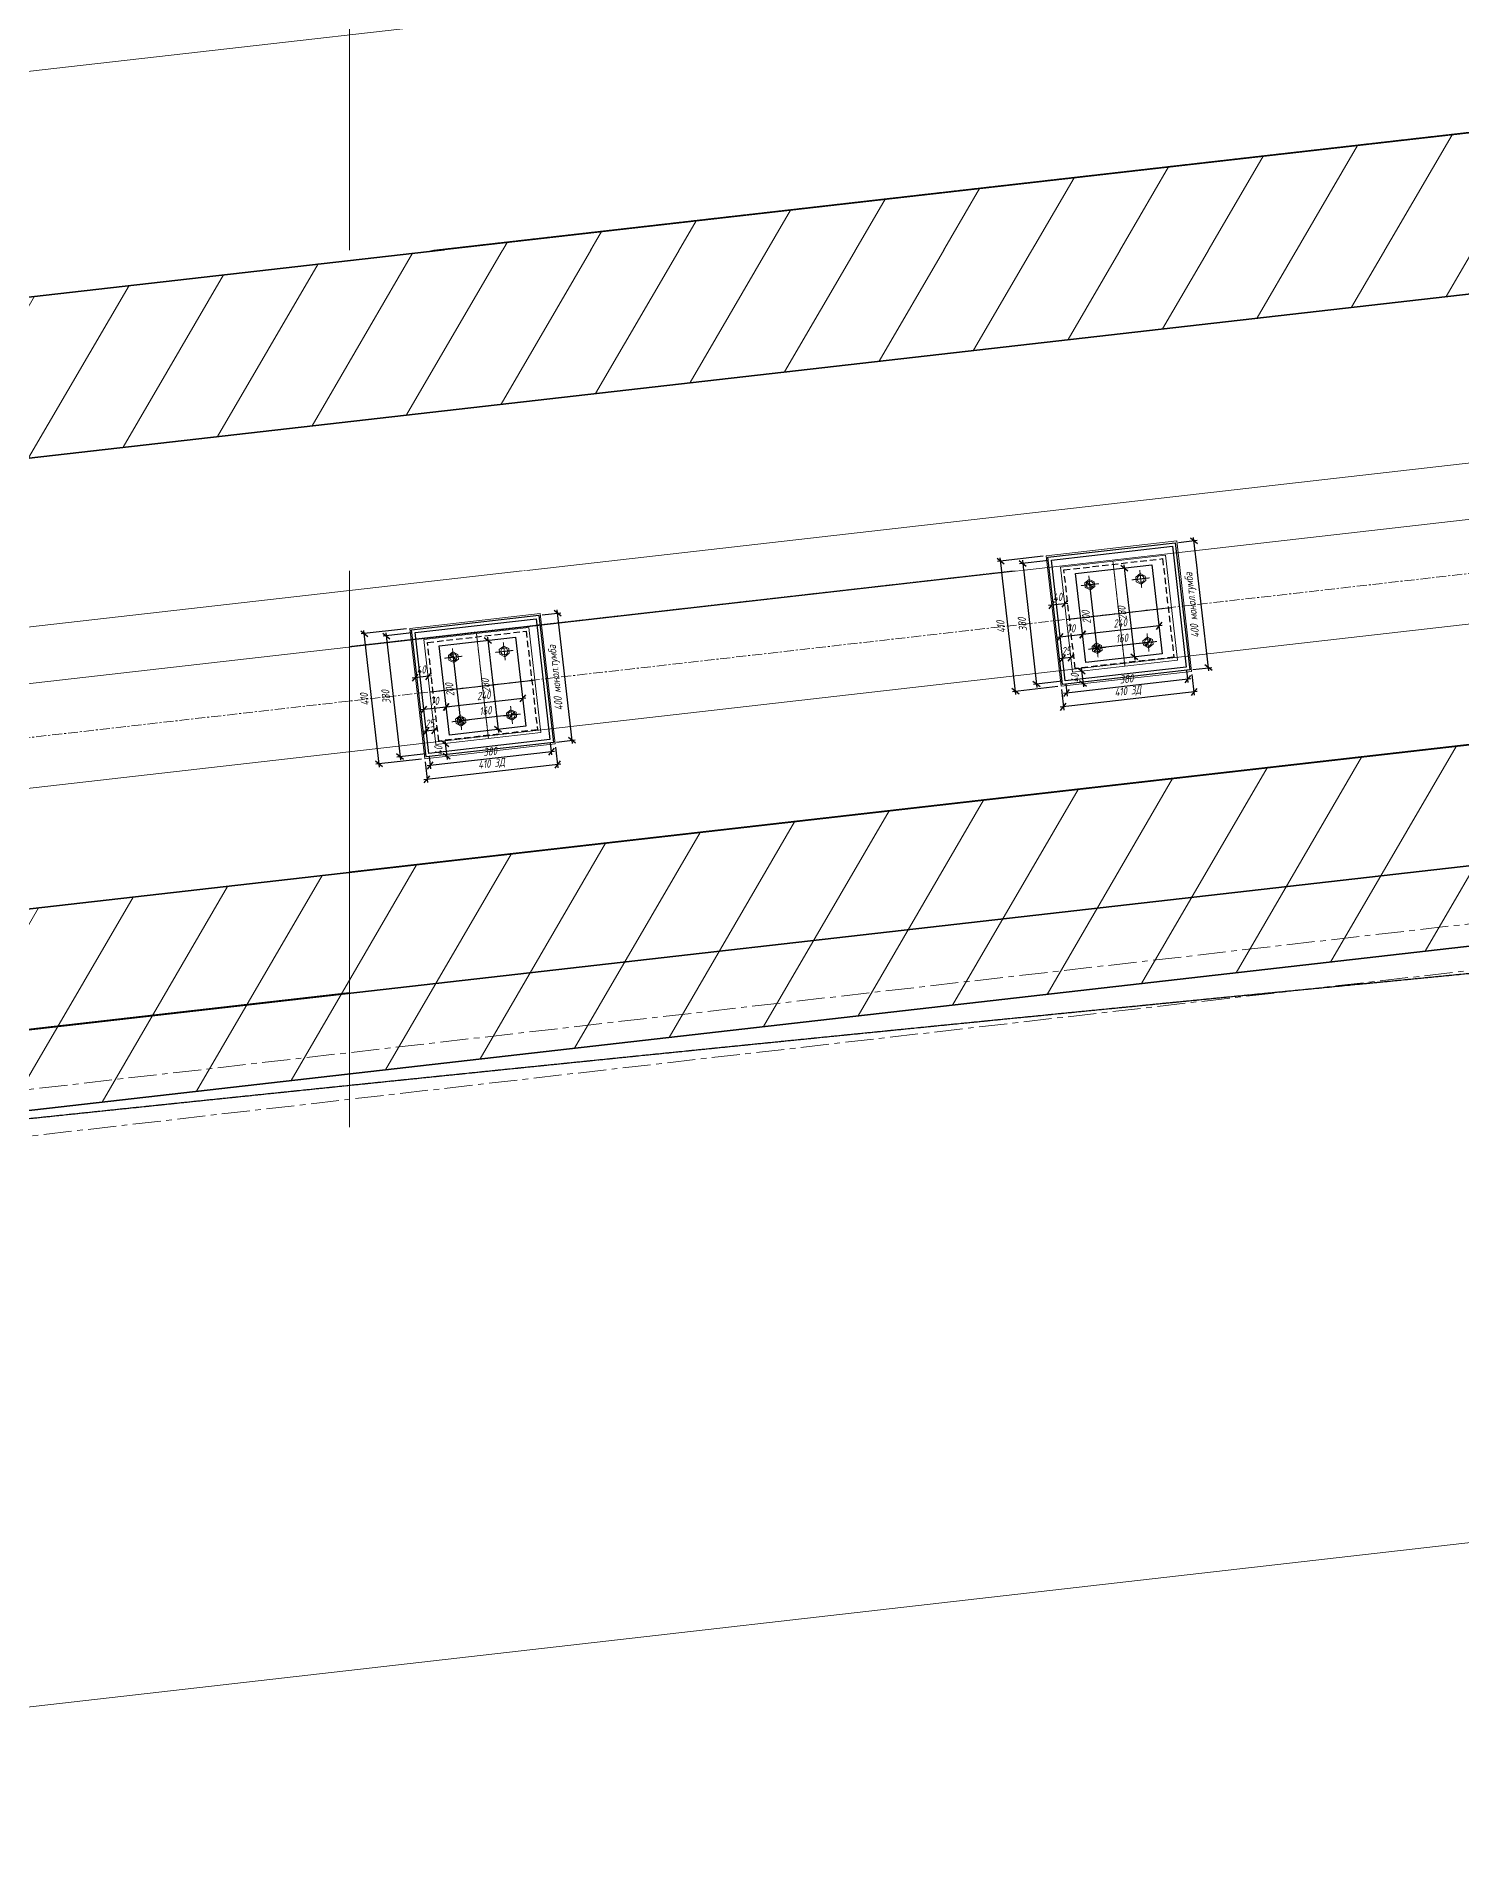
# Model space of a CAD drawing. Header units: millimetres. Extents: x 265754 to 14267433, y -6145605 to 2433772.
# Drawn here: x 7901409 to 7905860, y -587053 to -581400 of the extents above; entities that cross this region are included whole.
import ezdxf
from ezdxf import colors
from ezdxf.entities.mleader import LeaderData, LeaderLine
from ezdxf.math import Vec2, Vec3

# ---------------------------------------------------------------- set-up
doc = ezdxf.new("R2010")
doc.units = ezdxf.units.MM
for name, pattern in [('осевая', [2, 1.25, -0.25, 0.25, -0.25]), ('осеваяX2', [4, 2.5, -0.5, 0.5, -0.5]), ('Штриховая', [3, 2, -1])]:
    doc.linetypes.add(name, pattern=pattern)
for name, color, linetype, lineweight in [('Выноски', 3, 'Continuous', 15), ('ИС_Med', 7, 'Continuous', 35), ('ИС_Ось', 3, 'осевая', 18), ('ИС_РЗМ', 3, 'Continuous', 18), ('ИС_Тон', 3, 'Continuous', 18), ('ИС_Тонкая', 3, 'Continuous', 18), ('ИС_Штр', 3, 'Continuous', 9), ('МДП_Ось', 1, 'осеваяX2', 30)]:
    doc.layers.add(name, color=color, linetype=linetype, lineweight=lineweight)
doc.styles.add('0', font='isocpeur.ttf', dxfattribs={"width": 0.8, "oblique": 15})
doc.styles.add('ISOCPEUR', font='isocpeur.ttf', dxfattribs={"width": 0.8, "oblique": 15, "height": 2.5})
doc.dimstyles.new('М10', dxfattribs={"dimscale": 10, "dimtxt": 2.5, "dimasz": 2, "dimexe": 1, "dimexo": 1, "dimgap": 1, "dimtad": 1, "dimdec": 0, "dimtxsty": '0', "dimblk1": 'OBLIQUE', "dimblk2": 'OBLIQUE', "dimsah": 1, "dimcen": 2.5, "dimdle": 1, "dimclrd": 256, "dimclre": 256, "dimclrt": 256, "dimaunit": 1, "dimadec": 0, "dimazin": 0, "dimtfac": 0.75, "dimtdec": 0, "dimtmove": 1, "dimatfit": 2, "dimldrblk": 'OBLIQUE', "dimfxl": 1, "dimtolj": 1, "dimtzin": 0, "dimlwd": -1, "dimlwe": -1, "dimarcsym": 0})
doc.dimstyles.new('М200', dxfattribs={"dimscale": 200, "dimtxt": 2.5, "dimasz": 2, "dimexe": 1, "dimexo": 1, "dimgap": 0.8, "dimtad": 1, "dimdec": 0, "dimzin": 0, "dimdsep": 46, "dimtxsty": '0', "dimblk": 'OBLIQUE', "dimcen": 0.09, "dimdle": 1, "dimclrd": 256, "dimclre": 256, "dimclrt": 256, "dimadec": 4, "dimazin": 0, "dimtfac": 1, "dimtdec": 0, "dimtmove": 1, "dimatfit": 2, "dimfxl": 1, "dimtolj": 1, "dimtzin": 0, "dimlwd": -1, "dimarcsym": 0})

# ---------------------------------------------------------------- blocks, each defined once
blk = doc.blocks.new('_None')
blk = doc.blocks.new('болт БО')
at = {"layer": 'ИС_Тон', "linetype": 'осевая'}
for p, q in [((-27.8473755350301, 0.1288116181356145), (27.84737553503055, -0.1288116181353871)), ((-0.1288116180771794, -27.84737553508876), (0.1288116183113743, 27.84737553520426))]:
    blk.add_line(p, q, dxfattribs=at)
at = {"layer": 'ИС_Тон'}
blk.add_lwpolyline([(14.96664636836476, -7.295342044146537), (15.03303712032357, 7.157535470322273), (0.07648264958743312, 16.64982433590194), (-14.96664636713922, 7.295342045052394), (-15.03303711909848, -7.157535469416189), (-0.07648264836325325, -16.64982433522869)], close=True, dxfattribs=at)
blk.add_circle((1.168700691778213e-10, -4.547473508864641e-13), 11, dxfattribs=at)
blk = doc.blocks.new('_OBLIQUE')
at = {"color": 0, "linetype": 'ByBlock', "lineweight": -2}
blk.add_line((0.5000000000000001, 0.4999999999999999), (-0.5000000000000001, -0.4999999999999999), dxfattribs=at)
blk = doc.blocks.new('*D1481')
at = {"layer": 'Defpoints', "transparency": 16777216}
blk.add_line((134.5914304818616, -114.4579757231695), (-45.40856951812384, -114.4579756183957), dxfattribs=at)
at = {"layer": 'Defpoints', "color": 0, "transparency": 16777216}
for p in [(-35.40856951812384, -114.4579756242165), (-35.40856951812384, -114.4579756242165), (124.5914304818616, -114.4579757192114)]:
    blk.add_point(p, dxfattribs=at)
at = {"layer": 'Defpoints', "transparency": 16777216, "xscale": 20, "yscale": 20, "zscale": 20}
for p, rotation in [((-35.40856951812384, -114.4579756242165), 179.9999999666495), ((124.5914304818616, -114.4579757173487), 359.9999999666495)]:
    blk.add_blockref('_OBLIQUE', p, dxfattribs=dict(at, rotation=rotation))
at = {"layer": 'Defpoints', "transparency": 16777216, "insert": (44.59143049496561, -91.95797567078262), "char_height": 25, "attachment_point": 5, "rotation": 359.99999996664945, "style": '0'}
blk.add_mtext('\\A1;160', dxfattribs=at)
blk = doc.blocks.new('*D1482')
at = {"layer": 'Defpoints', "transparency": 16777216}
blk.add_line((-35.40880475776427, -124.5088569954679), (-35.40880475776432, 95.49114300493969), dxfattribs=at)
at = {"layer": 'Defpoints', "color": 0, "transparency": 16777216}
for p in [(-35.40880475776432, 85.49114300493969), (-35.40880475776432, 85.49114300493969), (-35.40880479215049, -114.5088569954679)]:
    blk.add_point(p, dxfattribs=at)
at = {"layer": 'Defpoints', "transparency": 16777216, "xscale": 20, "yscale": 20, "zscale": 20}
for p, rotation in [((-35.40880475776432, 85.49114300493969), 90), ((-35.40880475776427, -114.5088569954679), 270)]:
    blk.add_blockref('_OBLIQUE', p, dxfattribs=dict(at, rotation=rotation))
at = {"layer": 'Defpoints', "transparency": 16777216, "insert": (-57.90880475776429, -14.50885699526406), "char_height": 25, "attachment_point": 5, "rotation": 90, "style": '0'}
blk.add_mtext('\\A1;200', dxfattribs=at)
blk = doc.blocks.new('*D1484')
at = {"layer": 'Defpoints', "transparency": 16777216}
blk.add_line((174.5911951518974, -66.70392639029888), (-85.40880484811714, -66.70392623895896), dxfattribs=at)
at = {"layer": 'Defpoints', "color": 0, "transparency": 16777216}
for p in [(-75.40880484811714, -66.70392624472152), (-75.40880484811714, -66.70392624477972), (164.5911951518974, -66.70392638718477)]:
    blk.add_point(p, dxfattribs=at)
at = {"layer": 'Defpoints', "transparency": 16777216, "xscale": 20, "yscale": 20, "zscale": 20}
for p, rotation in [((-75.40880484811714, -66.70392624477972), 179.9999999666495), ((164.5911951518974, -66.70392638447811), 359.9999999666495)]:
    blk.add_blockref('_OBLIQUE', p, dxfattribs=dict(at, rotation=rotation))
at = {"layer": 'Defpoints', "transparency": 16777216, "insert": (44.59119516498685, -44.20392631462892), "char_height": 25, "attachment_point": 5, "rotation": 359.99999996664945, "style": '0'}
blk.add_mtext('\\A1;240', dxfattribs=at)
blk = doc.blocks.new('*D1485')
at = {"layer": 'Defpoints', "transparency": 16777216}
blk.add_line((77.3507930776577, 135.4911429380009), (77.35079307765777, -164.5088570619992), dxfattribs=at)
at = {"layer": 'Defpoints', "color": 0, "transparency": 16777216}
for p in [(77.35079324386973, 125.4911429380009), (77.35079307765776, -154.5088570619992), (77.35079307765776, -154.5088570619992)]:
    blk.add_point(p, dxfattribs=at)
at = {"layer": 'Defpoints', "transparency": 16777216, "xscale": 20, "yscale": 20, "zscale": 20}
for p, rotation in [((77.3507930776577, 125.4911429380009), 90), ((77.35079307765776, -154.5088570619992), 270)]:
    blk.add_blockref('_OBLIQUE', p, dxfattribs=dict(at, rotation=rotation))
at = {"layer": 'Defpoints', "transparency": 16777216, "insert": (54.85079307765771, -14.50885706199917), "char_height": 25, "attachment_point": 5, "rotation": 90, "style": '0'}
blk.add_mtext('\\A1;280', dxfattribs=at)
blk = doc.blocks.new('*D1486')
at = {"layer": 'Defpoints', "transparency": 16777216}
blk.add_line((-65.40880484810259, -66.70392624978558), (-155.4088048481026, -66.70392619739869), dxfattribs=at)
at = {"layer": 'Defpoints', "color": 0, "transparency": 16777216}
for p in [(-145.4088048481026, -66.70392620319035), (-145.4088048481026, -66.70392620321945), (-75.40880484810259, -66.70392624472152)]:
    blk.add_point(p, dxfattribs=at)
at = {"layer": 'Defpoints', "transparency": 16777216, "xscale": 20, "yscale": 20, "zscale": 20}
for p, rotation in [((-145.4088048481026, -66.70392620321945), 179.9999999666495), ((-75.40880484810259, -66.70392624396482), 359.9999999666495)]:
    blk.add_blockref('_OBLIQUE', p, dxfattribs=dict(at, rotation=rotation))
at = {"layer": 'Defpoints', "transparency": 16777216, "insert": (-110.4088048350059, -44.20392622359214), "char_height": 25, "attachment_point": 5, "rotation": 359.99999996664945, "style": '0'}
blk.add_mtext('\\A1;70', dxfattribs=at)
blk = doc.blocks.new('*D1487')
at = {"layer": 'Defpoints', "transparency": 16777216}
blk.add_line((-110.4088048882368, -134.3160017164482), (-155.4088048882222, -134.3160016902548), dxfattribs=at)
at = {"layer": 'Defpoints', "color": 0, "transparency": 16777216}
for p in [(-145.4088048882222, -134.3160016960464), (-145.4088048882222, -134.3160016960755), (-120.4088048882368, -134.3160017109185)]:
    blk.add_point(p, dxfattribs=at)
at = {"layer": 'Defpoints', "transparency": 16777216, "xscale": 20, "yscale": 20, "zscale": 20}
for p, rotation in [((-145.4088048882222, -134.3160016960755), 179.9999999666495), ((-120.4088048882368, -134.3160017106275), 359.9999999666495)]:
    blk.add_blockref('_OBLIQUE', p, dxfattribs=dict(at, rotation=rotation))
at = {"layer": 'Defpoints', "transparency": 16777216, "insert": (-132.90880487514, -111.8160017034679), "char_height": 25, "attachment_point": 5, "rotation": 359.99999996664945, "style": '0'}
blk.add_mtext('\\A1;25', dxfattribs=at)
blk = doc.blocks.new('*D1488')
at = {"layer": 'Defpoints', "transparency": 16777216}
blk.add_line((-110.408804787523, 35.37111904114136), (-170.4088047874939, 35.37111907606595), dxfattribs=at)
at = {"layer": 'Defpoints', "color": 0, "transparency": 16777216}
for p in [(-160.4088047874939, 35.37111907024519), (-160.4088047874939, 35.37111907024519), (-120.408804787523, 35.37111904649646)]:
    blk.add_point(p, dxfattribs=at)
at = {"layer": 'Defpoints', "transparency": 16777216, "xscale": 20, "yscale": 20, "zscale": 20}
for p, rotation in [((-160.4088047874939, 35.37111907024519), 179.9999999666495), ((-120.408804787523, 35.37111904696212), 359.9999999666495)]:
    blk.add_blockref('_OBLIQUE', p, dxfattribs=dict(at, rotation=rotation))
at = {"layer": 'Defpoints', "transparency": 16777216, "insert": (-140.4088047743971, 57.87111905837082), "char_height": 25, "attachment_point": 5, "rotation": 359.99999996664945, "style": '0'}
blk.add_mtext('\\A1;40', dxfattribs=at)
blk = doc.blocks.new('*D1489')
at = {"layer": 'Defpoints', "transparency": 16777216}
for p, q in [((-160.4088049446254, -229.5088569208456), (-160.4088049823698, -294.3531216389092)), ((249.5911950553746, -229.5088571642118), (249.5911950176302, -294.3531218775606)), ((259.591195023451, -284.3531218833814), (-170.408804976549, -284.3531216330884))]:
    blk.add_line(p, q, dxfattribs=at)
at = {"layer": 'Defpoints', "color": 0, "transparency": 16777216}
for p in [(-160.4088049388047, -219.5088569208456), (249.5911950611953, -219.5088571642118), (-160.408804976549, -284.3531216389092)]:
    blk.add_point(p, dxfattribs=at)
at = {"layer": 'Defpoints', "transparency": 16777216, "xscale": 20, "yscale": 20, "zscale": 20}
for p, rotation in [((-160.408804976549, -284.3531216389092), 179.9999999666495), ((249.591195023451, -284.3531218775606), 359.9999999666495)]:
    blk.add_blockref('_OBLIQUE', p, dxfattribs=dict(at, rotation=rotation))
at = {"layer": 'Defpoints', "transparency": 16777216, "insert": (44.5911950376391, -259.9781217582349), "char_height": 25, "attachment_point": 5, "rotation": 359.99999996664945, "style": '0'}
blk.add_mtext('\\A1;410 ЗД', dxfattribs=at)
blk = doc.blocks.new('*D1490')
at = {"layer": 'Defpoints', "transparency": 16777216}
for p, q in [((-145.4088049357197, -214.5088569297513), (-145.4088049578446, -252.5192419070809)), ((234.5911950642803, -214.508857155306), (234.5911950421554, -252.51924212827)), ((244.5911950479761, -242.5192421340907), (-155.4088049520239, -242.5192419012601))]:
    blk.add_line(p, q, dxfattribs=at)
at = {"layer": 'Defpoints', "color": 0, "transparency": 16777216}
for p in [(-145.4088049298989, -204.5088569297513), (234.5911950701011, -204.508857155306), (-145.4088049520239, -242.5192419070809)]:
    blk.add_point(p, dxfattribs=at)
at = {"layer": 'Defpoints', "transparency": 16777216, "xscale": 20, "yscale": 20, "zscale": 20}
for p, rotation in [((-145.4088049520239, -242.5192419070809), 179.9999999666495), ((234.5911950479761, -242.51924212827), 359.9999999666495)]:
    blk.add_blockref('_OBLIQUE', p, dxfattribs=dict(at, rotation=rotation))
at = {"layer": 'Defpoints', "transparency": 16777216, "insert": (44.59119506107285, -220.0192420176754), "char_height": 25, "attachment_point": 5, "rotation": 359.99999996664945, "style": '0'}
blk.add_mtext('\\A1;380', dxfattribs=at)
blk = doc.blocks.new('*D1491')
at = {"layer": 'Defpoints', "transparency": 16777216}
blk.add_line((-91.22692861043836, -169.5088569619111), (-91.22692861043835, -229.5088569619403), dxfattribs=at)
at = {"layer": 'Defpoints', "color": 0, "transparency": 16777216}
for p in [(-91.22692858667509, -179.5088569619111), (-91.22692861043836, -219.5088569619403), (-91.22692861043836, -219.5088569619403)]:
    blk.add_point(p, dxfattribs=at)
at = {"layer": 'Defpoints', "transparency": 16777216, "xscale": 20, "yscale": 20, "zscale": 20}
for p, rotation in [((-91.22692861043836, -179.5088569619111), 90), ((-91.22692861043836, -219.5088569619403), 270)]:
    blk.add_blockref('_OBLIQUE', p, dxfattribs=dict(at, rotation=rotation))
at = {"layer": 'Defpoints', "transparency": 16777216, "insert": (-113.7269285986222, -199.5088569619693), "char_height": 25, "attachment_point": 5, "rotation": 90, "style": '0'}
blk.add_mtext('\\A1;40', dxfattribs=at)
blk = doc.blocks.new('*D1492')
at = {"layer": 'Defpoints', "transparency": 16777216}
for p, q in [((-155.4088047043297, 175.4911430702487), (-245.8727593066544, 175.4911430702487)), ((-235.8727593066544, 185.4911430702487), (-235.8727593066543, -214.5088569297515)), ((-155.408804929899, -204.5088569297515), (-245.8727593066543, -204.5088569297515))]:
    blk.add_line(p, q, dxfattribs=at)
at = {"layer": 'Defpoints', "color": 0, "transparency": 16777216}
for p in [(-145.4088047043297, 175.4911430702487), (-235.8727593066543, -204.5088569297515), (-145.408804929899, -204.5088569297515)]:
    blk.add_point(p, dxfattribs=at)
at = {"layer": 'Defpoints', "transparency": 16777216, "xscale": 20, "yscale": 20, "zscale": 20}
for p, rotation in [((-235.8727593066544, 175.4911430702487), 90), ((-235.8727593066543, -204.5088569297515), 270)]:
    blk.add_blockref('_OBLIQUE', p, dxfattribs=dict(at, rotation=rotation))
at = {"layer": 'Defpoints', "transparency": 16777216, "insert": (-258.3727593066543, -14.50885692975131), "char_height": 25, "attachment_point": 5, "rotation": 90, "style": '0'}
blk.add_mtext('\\A1;380', dxfattribs=at)
blk = doc.blocks.new('*D1493')
at = {"layer": 'Defpoints', "transparency": 16777216}
for p, q in [((-170.4088046954385, 190.4911430791545), (-313.6341531854233, 190.4911430791545)), ((-303.6341531854232, -229.5088569208457), (-303.6341531854233, 200.4911430791545)), ((-170.4088049388047, -219.5088569208457), (-313.6341531854232, -219.5088569208457))]:
    blk.add_line(p, q, dxfattribs=at)
at = {"layer": 'Defpoints', "color": 0, "transparency": 16777216}
for p in [(-303.6341531854233, 190.4911430791545), (-160.4088046954385, 190.4911430791545), (-160.4088049388047, -219.5088569208457)]:
    blk.add_point(p, dxfattribs=at)
at = {"layer": 'Defpoints', "transparency": 16777216, "xscale": 20, "yscale": 20, "zscale": 20}
for p, rotation in [((-303.6341531854233, 190.4911430791545), 90), ((-303.6341531854232, -219.5088569208457), 270)]:
    blk.add_blockref('_OBLIQUE', p, dxfattribs=dict(at, rotation=rotation))
at = {"layer": 'Defpoints', "transparency": 16777216, "insert": (-326.1341531854232, -14.50885692084554), "char_height": 25, "attachment_point": 5, "rotation": 90, "style": '0'}
blk.add_mtext('\\A1;410', dxfattribs=at)
blk = doc.blocks.new('*D1483')
at = {"layer": 'Defpoints', "transparency": 16777216}
for p, q in [((254.5911953015931, 185.4911428387568), (313.449826034008, 185.4911428387568)), ((303.4498260340081, -224.5088571612724), (303.449826034008, 195.4911428387569)), ((254.591195064164, -214.5088571612724), (313.4498260340081, -214.5088571612724))]:
    blk.add_line(p, q, dxfattribs=at)
at = {"layer": 'Defpoints', "color": 0, "transparency": 16777216}
for p in [(244.5911953015931, 185.4911428387568), (303.449826034008, 185.4911428387568), (244.591195064164, -214.5088571612724)]:
    blk.add_point(p, dxfattribs=at)
at = {"layer": 'Defpoints', "transparency": 16777216, "xscale": 20, "yscale": 20, "zscale": 20}
for p, rotation in [((303.449826034008, 185.4911428387568), 90), ((303.4498260340081, -214.5088571612724), 270)]:
    blk.add_blockref('_OBLIQUE', p, dxfattribs=dict(at, rotation=rotation))
at = {"layer": 'Defpoints', "transparency": 16777216, "insert": (277.199826034008, -14.50885716125785), "char_height": 25, "attachment_point": 5, "rotation": 90, "style": '0'}
blk.add_mtext('\\A1;400 монол.тумба', dxfattribs=at)
blk = doc.blocks.new('*D1742')
at = {"layer": 'Defpoints', "color": 0, "transparency": 16777216}
for p in [(32087.49713647319, -2184.725104696236), (32297.24371633878, -4024.209519697535), (11918.37099996262, -4484.502798658275)]:
    blk.add_point(p, dxfattribs=at)
at = {"layer": 'ИС_РЗМ', "transparency": 16777216}
for p, q in [((32110.15524749763, -2383.437484795722), (32319.90182736322, -4222.921899797024)), ((11929.40519972872, -6346.645324684001), (32495.95609643827, -4001.551408673097)), ((11941.02911098705, -4683.215178757763), (12150.77569085264, -6522.699593759055))]:
    blk.add_line(p, q, dxfattribs=at)
at = {"layer": 'ИС_РЗМ', "transparency": 16777216, "xscale": 400, "yscale": 400, "zscale": 400}
for p, rotation in [((32297.24371633878, -4024.209519697533), 6.505036692631345), ((12128.11757982821, -6323.987213659565), 186.5050366926314)]:
    blk.add_blockref('_OBLIQUE', p, dxfattribs=dict(at, rotation=rotation))
at = {"layer": 'ИС_РЗМ', "transparency": 16777216, "insert": (22170.19668991268, -4801.512653992004), "char_height": 500, "attachment_point": 5, "rotation": 6.505036692631358, "style": '0'}
blk.add_mtext('\\A1;20300', dxfattribs=at)
blk = doc.blocks.new('Б24')
at = {"layer": 'ИС_Med'}
blk.add_lwpolyline([(-10.60239487377694, -0.7026100440270966), (10.69760512621725, -0.7026100440417054), (10.69760512621724, 0.6973899559525307), (-10.60239487377693, 0.6973899559670258)], close=True, dxfattribs=at)
at = {"layer": 'ИС_Ось', "linetype": 'осевая', "ltscale": 25}
blk.add_lwpolyline([(-12.00239487376528, -0.002610044030063818), (11.99760512623473, -0.002610044030063818)], dxfattribs=at)
blk = doc.blocks.new('*U1658')
at = {"layer": 'Defpoints'}
for points in [[(244.5911950641639, -214.5088571612723), (-155.4088049358361, -214.5088569238142), (-155.408804698407, 185.4911430761858), (244.591195301593, 185.4911428387568)], [(164.5911950997724, -154.5088571137458), (-75.40880490022755, -154.5088569713116), (-75.40880473403013, 125.4911430286884), (164.5911952659699, 125.4911428862542)]]:
    blk.add_lwpolyline(points, close=True, dxfattribs=at)
at = {"layer": 'Defpoints', "color": 1, "ltscale": 250}
blk.add_lwpolyline([(234.5911950701011, -204.508857155306), (-145.4088049298989, -204.5088569297513), (-145.4088047043297, 175.4911430702487), (234.5911952956703, 175.491142844694)], close=True, dxfattribs=at)
at = {"layer": 'Defpoints', "color": 1, "linetype": 'Штриховая', "ltscale": 10}
blk.add_lwpolyline([(199.5911950908667, -169.5088571345259), (-110.4088049091188, -169.5088569505315), (-110.4088047251098, 140.4911430494685), (199.5911952748902, 140.4911428654741)], close=True, dxfattribs=at)
at = {"layer": 'ИС_Тон'}
for points in [[(249.5911950611953, -219.5088571642118), (-160.4088049388047, -219.5088569208456), (-160.4088046954384, 190.4911430791544), (249.591195304547, 190.4911428357882)], [(209.591195084944, -179.5088571404631), (-120.4088049150414, -179.5088569445943), (-120.4088047191872, 150.4911430554057), (209.5911952808274, 150.4911428595369)]]:
    blk.add_lwpolyline(points, close=True, dxfattribs=at)
at = {"layer": 'ИС_Тон', "linetype": 'осевая'}
for points in [[(44.5911950849295, -179.5088570425578), (44.59119528081283, 150.4911429574422)], [(209.5911951828784, -14.50885714046308), (-120.408804817107, -14.5088569445943)]]:
    blk.add_lwpolyline(points, dxfattribs=at)
at = {"layer": 'ИС_Тон', "rotation": 179.9999999659908}
for p in [(-35.40880475764789, 85.49114300493966), (124.5911952423521, 85.49114290997386), (-35.40880487637696, -114.5088569950603), (124.591195123623, -114.5088570900261)]:
    blk.add_blockref('болт БО', p, dxfattribs=at)
at = {"layer": 'Defpoints'}
for base, p1, p2, angle, picture, middle in [((-303.6341531854233, 190.4911430791545), (-160.4088049388047, -219.5088569208456), (-160.4088046954384, 190.4911430791544), 269.9999999660241, '*D1493', (-326.1341531854232, -14.50885692084554)), ((-235.8727593066543, -204.5088569297515), (-145.4088047043297, 175.4911430702487), (-145.4088049298989, -204.5088569297513), 269.9999999660241, '*D1492', (-258.3727593066543, -14.50885692975131)), ((77.35079307765776, -154.5088570619992), (77.3507932438697, 125.4911429380008), (77.35079307765773, -154.5088570619992), 269.9999999660241, '*D1485', (54.85079307765771, -14.50885706199917)), ((-35.40880475776432, 85.49114300493969), (-35.40880479215048, -114.5088569954678), (-35.4088047577643, 85.49114300493966), 269.9999999660241, '*D1482', (-57.90880475776429, -14.50885699526406)), ((-145.4088048481026, -66.70392620321945), (-75.40880484810259, -66.70392624472152), (-145.4088048481026, -66.70392620319035), 179.9999999666495, '*D1486', (-110.4088048350059, -44.20392622359214)), ((-75.40880484814625, -66.70392624469059), (164.5911951518974, -66.70392638718477), (-75.40880484811714, -66.70392624472152), 179.9999999666495, '*D1484', (44.59119516498685, -44.20392631462892)), ((-35.40856951812384, -114.4579756242165), (124.5914304818616, -114.4579757192114), (-35.40856951812384, -114.4579756242165), 179.9999999666495, '*D1481', (44.59143049496561, -91.95797567078262)), ((-145.4088049520239, -242.5192419070809), (234.5911950701011, -204.508857155306), (-145.4088049298989, -204.5088569297513), 179.9999999666495, '*D1490', (44.59119506107285, -220.0192420176754))]:
    dim = blk.add_linear_dim(base=base, p1=p1, p2=p2, angle=angle, dimstyle='М10', dxfattribs=at)
    dim.commit()
    dim.dimension.update_dxf_attribs({"geometry": picture, "text_midpoint": middle})
for base, p1, p2, angle, text, picture, middle in [((303.449826034008, 185.4911428387568), (244.5911950641639, -214.5088571612723), (244.591195301593, 185.4911428387568), 269.9999999660241, '<> монол.тумба', '*D1483', (277.199826034008, -14.50885716125785)), ((-160.408804976549, -284.3531216389092), (249.5911950611953, -219.5088571642118), (-160.4088049388047, -219.5088569208456), 179.9999999666495, '<> ЗД', '*D1489', (44.5911950376391, -259.9781217582349))]:
    dim = blk.add_linear_dim(base=base, p1=p1, p2=p2, angle=angle, text=text, dimstyle='М10', dxfattribs=at)
    dim.commit()
    dim.dimension.update_dxf_attribs({"geometry": picture, "text_midpoint": middle})
for base, p1, p2, angle, picture, middle, set_off in [((-160.4088047874815, 35.37111907025849), (-120.4088047875106, 35.37111904650976), (-160.4088047874815, 35.37111907025849), 179.9999999666495, '*D1488', (-140.4088047874815, 35.37111905838412), (1.233502189279534e-11, 1.330136001342908e-11)), ((-145.408804888205, -134.3160016960503), (-120.4088048882195, -134.3160017108933), (-145.408804888205, -134.3160016960212), 179.9999999666495, '*D1487', (-132.9088048882195, -134.3160017034427), (1.722355591482483e-11, 2.521005626476835e-11)), ((-91.22692861044195, -219.5088569619442), (-91.22692858667864, -179.508856961915), (-91.22692861044192, -219.5088569619441), 269.9999999660241, '*D1491', (-91.22692859862576, -199.5088569619732), (-3.581135388230905e-12, -3.893774191965349e-12))]:
    dim = blk.add_linear_dim(base=base, p1=p1, p2=p2, angle=angle, dimstyle='М10', dxfattribs=at)
    dim.commit()
    dim.dimension.update_dxf_attribs({"geometry": picture, "text_midpoint": middle, "dimtype": 128, "insert": set_off})
blk = doc.blocks.new('*U1651')
at = {"layer": 'ИС_Med', "color": 0, "linetype": 'ByBlock', "lineweight": -2, "transparency": 16777216}
for p in [(16000, 0), (18000, 0)]:
    blk.add_blockref('*U1658', p, dxfattribs=at)
blk = doc.blocks.new('План Узловая')
blk.add_line((27418.40691447258, -174.5183932781219), (31882.62526237965, 334.5125735998154))
at = {"layer": 'ИС_Med'}
for p, q in [((32356.86901140213, -114.6518542766571), (27418.40691447258, -677.7583018541336)), ((27418.40691399574, -2086.830045580864), (32515.47578859329, -1505.63851493597))]:
    blk.add_line(p, q, dxfattribs=at)
blk.add_lwpolyline([(10205.74393415451, -4426.927973508835), (27418.40691447258, -2464.259977698326)], dxfattribs=at)
at = {"layer": 'ИС_Ось', "ltscale": 0.08}
blk.add_line((27418.40691435337, -1382.294174194336), (33724.66528463364, -663.2252249717712), dxfattribs=at)
at = {"layer": 'ИС_Тонкая'}
blk.add_lwpolyline([(27418.40691447258, -2883.614810585976), (27418.40691423416, 3864.366640090942), (27724.51162338257, 4004.669255375862), (27112.30220532417, 4004.669255018234), (27418.40691447258, 4134.589084088802), (27418.40691423416, 9711.601199626923)], dxfattribs=at)
at = {"layer": 'Выноски'}
ml = blk.add_multileader_mtext('Standard', dxfattribs=at)
ml.set_content('Металлическое барьерное ограждение', color=256, style='ISOCPEUR')
ml.set_leader_properties(color=256)
ml.set_arrow_properties(name='NONE')
ml.build(insert=Vec2(0, 0))
ml.multileader.update_dxf_attribs({"text_left_attachment_type": 6, "text_right_attachment_type": 6, "dogleg_length": 2, "arrow_head_size": 500, "scale": 200})
ctx = ml.context
ctx.base_point, ctx.scale, ctx.char_height, ctx.arrow_head_size, ctx.landing_gap_size, ctx.plane_origin, ctx.plane_x_axis, ctx.plane_y_axis = Vec3(11405.32098464839, -1045.000205874447), 200, 500, 500, 125, Vec3(11962.09887909889, 7253.385015964508), Vec3(1, 2.842170943040402e-15), Vec3(-2.842170943040402e-15, 1)
ctx.left_attachment, ctx.right_attachment, ctx.text_align_type = 6, 6, 1
notes = []
notes.append((ctx, [(1, (1, 1, 0), (18409.29558086395, -1045.000205874443), (-1, -5.684341886080802e-16), 100, [(0, [(19055.44950437546, -2159.743557214737)], 0, [])])]))
ctx.mtext.insert, ctx.mtext.text_direction, ctx.mtext.rotation, ctx.mtext.width, ctx.mtext.alignment, ctx.mtext.flow_direction = Vec3(14857.30828285217, -395.0002059936523), Vec3(1, 2.842170943040402e-15), 2.842170943040402e-15, 7049.42080516668, 2, 5
ctx.mtext.has_bg_fill, ctx.mtext.bg_color, ctx.mtext.bg_scale_factor, ctx.mtext.bg_transparency, ctx.mtext.use_window_bg_color = 1, -1023410167, 1.5, 0, 1
for ctx, leaders in notes:
    for number, flags, end, landing, length, lines in leaders:
        leader = LeaderData()
        leader.index, (leader.has_last_leader_line, leader.has_dogleg_vector, leader.attachment_direction) = number, flags
        leader.last_leader_point, leader.dogleg_vector, leader.dogleg_length = Vec3(end), Vec3(landing), length
        for number, points, colour, breaks in lines:
            line = LeaderLine()
            line.index, line.vertices, line.color, line.breaks = number, Vec3.list(points), colors.encode_raw_color(colour), breaks
            leader.lines.append(line)
        ctx.leaders.append(leader)
at = {"layer": 'ИС_Штр'}
h = blk.add_hatch(dxfattribs=at)
h.set_pattern_fill('ANSI31', color=256, scale=75, angle=14.81052377493742)
h.set_pattern_definition([(59.81052377493736, (-2612.103598704794, 1807.043060054071), (-205.8274345762676, 119.7438215556539), [])])
h.paths.add_polyline_path([(31383.84001330787, 276.4021715816343), (11618.92151456128, -1977.285884656594), (11688.95762582723, -2472.539949706406), (31440.4852908621, -220.3787786916364)])
h = blk.add_hatch(dxfattribs=at)
h.set_pattern_fill('ANSI31', color=256, scale=75, angle=14.81052377493742)
h.set_pattern_definition([(59.81052377493738, (-2382.690224615217, -204.9197885096073), (-205.8274345762676, 119.7438215556539), [])])
h.paths.add_polyline_path([(32016.69053952728, -1563.748916826444), (11847.56440297177, -3863.526610399946), (11918.0101782736, -4484.543940834235), (20939.03897182853, -3457.743815210764), (21604.09737047454, -3984.567294067296), (22199.25086012442, -3915.530306489556), (22725.47027375124, -3252.227008337679), (32087.49713647115, -2184.725104677549)])
at = {"layer": 'ИС_Med'}
for points in [[(10149.6766130504, -4434.557615104772), (32095.84325178718, -1932.153487388219), (65313.53597854835, 264.3771739467629), (98056.22465341061, 623.8935575291398), (100215.1736815489, 528.4554030880099)], [(100302.5643072961, 274.3480767873116), (98052.0735818771, 373.8329087988241), (65323.16334751365, 14.46781313285464), (32087.49713647336, -2184.725104697689), (10232.9464191242, -4676.682758318668)]]:
    blk.add_lwpolyline(points, dxfattribs=at)
at = {"layer": 'ИС_Ось', "color": 6, "ltscale": 25}
blk.add_lwpolyline([(9847.573756593105, -3556.127595462254), (32014.49761336256, -1028.551701771677), (65278.60788389354, 1171.048334672698), (98071.28474092664, 1531.113591110625), (131535.0598082386, 51.81931855616858), (150671.496040912, -1612.402772589936), (174876.256305989, -4163.637459726888), (175105.0605264671, -4186.049574345408)], dxfattribs=at)
at = {"layer": 'ИС_Ось', "color": 2, "ltscale": 70}
for points in [[(172669.4865019924, -5094.448025299484), (148220.3896199672, -2510.588124022877), (129234.6710553742, -859.4733675673124), (98054.57211781928, 518.8690849919221), (65324.98813192089, 159.4965908002632), (33630.76804503257, -1936.293949172323), (8903.024143849587, -4780.269644752174)], [(172654.2472980657, -5238.644997055766), (148206.487485762, -2654.926401646415), (129225.1836240305, -1004.195574880687), (98052.16449633686, 373.8339087393761), (65330.57200592806, 14.54916157400294), (33643.84309371328, -2080.746022053769), (8919.59160160087, -4924.320050317932)]]:
    blk.add_lwpolyline(points, dxfattribs=at)
at = {"layer": 'ИС_Тон', "color": 6}
for points in [[(9733.32758267445, -3223.931899015559), (31983.73515025777, -686.8368038067129), (65265.39913364226, 1513.923977501458), (98076.98001101112, 1874.196801085374), (131557.5024906106, 394.162195155106), (150704.3342839665, -1270.963957763452), (174910.9526344611, -3822.394491180312)], [(9899.86719480675, -3708.182185398415), (32028.57839091, -1184.963477240526), (65284.65387161245, 1014.105256131093), (98068.67786801129, 1374.075503719971), (131524.7872101643, -104.8798990177456), (150656.4651249968, -1768.688177603763), (174860.3748961617, -4319.833220821689), (175089.755119015, -4342.301756738918)]]:
    blk.add_lwpolyline(points, dxfattribs=at)
at = {"layer": 'ИС_Med', "xscale": 1000, "yscale": 1000, "zscale": 1000, "rotation": 6.50503669156677}
for p in [(21172.28900164861, -180.803603228298), (21805.13952786796, -2020.954691636376)]:
    blk.add_blockref('Б24', p, dxfattribs=at)
at = {"layer": 'ИС_Med', "rotation": 6.506628258865411}
blk.add_blockref('*U1651', (11890.64304371842, -3309.663331025513), dxfattribs=at)
at = {"layer": 'ИС_РЗМ'}
dim = blk.add_aligned_dim(p1=(11918.37099996262, -4484.502798658272), p2=(32087.49713647319, -2184.725104696234), distance=-1851.4039377720874, dimstyle='М200', override={"dimrnd": 5}, dxfattribs=at)
dim.commit()
dim.dimension.update_dxf_attribs({"geometry": '*D1742', "text_midpoint": (22170.19668991268, -4801.512653992004)})

msp = doc.modelspace()

# ---------------------------------------------------------------- linework, layer by layer
at = {"layer": 'МДП_Ось', "ltscale": 2, "flags": 128}
for points in [[(7744118.950588193, -600901.0188382629), (7877092.999730748, -581616.4054394475, -0.06236864998936653), (8026169.574010785, -578717.1937406478), (8060956.837795081, -582387.9327475576, -0.0006835939129814506), (8065307.261137919, -582850.9975507914, -0.00205078418366611), (8069655.076218408, -583337.8454738357, -0.003417982021346688), (8073997.284802367, -583872.2148878503, -0.004785192664712667), (8078330.110013368, -584477.744016788, -0.006152421236038208), (8082648.610660977, -585177.8942796449, -0.007519673090428114), (8086946.301076824, -585995.8418994837, -0.008886952884495258), (8091214.780204762, -586954.3275510408, -0.0102542657405138), (8095443.375245943, -588075.4542165053, -0.1601430922746658), (8147070.400589593, -623222.8795043117, -0.0102542657405138), (8149663.690246969, -626746.0584357762, -0.008886952884495258), (8152120.284078276, -630365.969424423, -0.007519673090428114), (8154456.833502691, -634064.5797038011, -0.006152421236038208), (8156691.416068209, -637825.7363064205, -0.004785192664712667), (8158843.216732579, -641634.9086241539, -0.003417982021346688), (8160932.252002124, -645478.8984387383, -0.00205078418366611), (8162979.12972612, -649345.5259694468, -0.0006835937965661287), (8165004.836376817, -653223.299149419), (8177974.555806698, -678106.2325745835, 0.0006835937965661287), (8180000.26245943, -681984.0057558079, 0.00205078418366611), (8182047.140182366, -685850.633285951, 0.003417982021346688), (8184136.175451996, -689694.6231004137, 0.004785192664712667), (8186287.976116366, -693503.795418147, 0.006152421236038208), (8188522.558681798, -697264.9520208883, 0.007519673090428114), (8190859.108106214, -700963.5623002665, 0.008886952884495258), (8193315.701937435, -704583.4732890349, 0.0102542657405138), (8195908.991594639, -708106.652220743, 0.2138723582029343), (8267938.749952664, -746889.3201956032, 0.0102542657405138), (8272307.630970686, -747114.752391343, 0.008886952884495258), (8276682.015217912, -747172.8150737833, 0.007519673090428114), (8281056.015060954, -747087.3365069298, 0.006152421236038208), (8285426.097272793, -746882.3006934635, 0.004785192664712667), (8289790.692661519, -746581.7230216657, 0.003417982021346688), (8294149.802126802, -746209.5795941239, 0.00205078418366611), (8298504.602326069, -745789.7795278534, 0.0006835938547737896), (8302857.05248278, -745346.1694407022), (8316226.710225059, -743971.1946019325)], [(7745001.622699816, -606987.3469548997), (7877975.671842371, -587702.7335560843, -0.06236864998936663), (8025524.211227013, -584833.2387762343), (8060311.475020278, -588503.9777840906, -0.0006835939129815154), (8064647.963750044, -588965.5561574565, -0.002050784183666228), (8068945.643088955, -589446.7901154931, -0.003417982021346858), (8073204.399857371, -589970.8896179863, -0.004785192664712039), (8077420.644997051, -590560.1262297122, -0.006152421236038395), (8081589.752520454, -591236.0556705497, -0.007519673090428431), (8085705.731220321, -592019.4194436958, -0.008886952884495635), (8089760.919793394, -592930.0107675658, -0.01025426574051334), (8093745.70991659, -593986.4974771752, -0.1601430922746664), (8142194.979459252, -626971.5817866789, -0.01025426574051415), (8144637.041831215, -630289.4051171495, -0.008886952884495121), (8146970.882747749, -633728.4336899827, -0.007519673090428205), (8149208.639948982, -637270.6621142833, -0.006152421236037823), (8151365.919931679, -640901.7062184649, -0.004785192664712769), (8153459.823713378, -644608.3880003749, -0.00341798202134681), (8155508.710338524, -648378.5011396599, -0.002050784183666321), (8157531.985006155, -652200.5416261018, -0.0006835937965662914), (8159549.905348123, -656063.4096177267), (8172520.91966569, -680948.8287192169, 0.0006835937965662252), (8174553.117740954, -684839.0214153061, 0.002050784183666108), (8176623.59852187, -688750.2359926797, 0.003417982021346811), (8178752.782435458, -692668.1024814572, 0.004785192664712574), (8180962.479983674, -696579.7653368373, 0.006152421236038173), (8183274.365135632, -700471.0344437187, 0.007519673090428224), (8185709.706786371, -704326.0265821889, 0.00888695288449564), (8188289.053534934, -708126.8199892087, 0.0102542657405136), (8191031.862540027, -711853.1321932863, 0.2138723582029365), (8267493.159041332, -753023.1565758577, 0.01025426574051386), (8272116.728784582, -753261.7887793385, 0.008886952884493567), (8276709.695529633, -753322.7527808128, 0.007519673090428079), (8281268.633540709, -753233.6600732633, 0.00615242123603774), (8285789.893270246, -753021.5313026065, 0.004785192664712645), (8290271.923544791, -752712.866213354, 0.003417982021346183), (8294714.809639372, -752333.570654759, 0.00205078418366582), (8299119.826125621, -751908.9297692239, 0.0006835938547737791), (8303489.006009336, -751463.6145561301), (8316855.875787281, -750088.9270818072)]]:
    msp.add_lwpolyline(points, format="xyb", dxfattribs=at)

# ---------------------------------------------------------------- next in the draw order: block references
at = {"layer": 'ИС_Ось', "color": 4, "ltscale": 0.05}
msp.add_blockref('План Узловая', (7874968.788125941, -581924.4700561167), dxfattribs=at)

doc.saveas('drawing.dxf')
